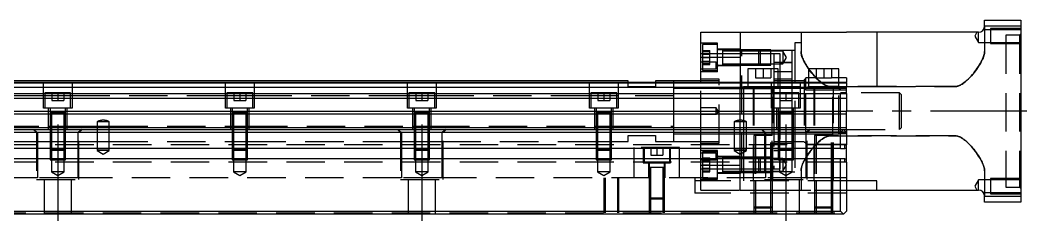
# Model space of a CAD drawing. Extents: x -20 to 1009, y -337 to 120.
# Drawn here: x 487.6 to 819.4, y -313.3 to -246.1 of the extents above; entities that cross this region are included whole.
import ezdxf

# ---------------------------------------------------------------- set-up
doc = ezdxf.new("R2010")
doc.units = 0
doc.linetypes.add('CENTER', pattern=[50.8, 31.75, -6.35, 6.35, -6.35])
doc.linetypes.add('DASHED', pattern=[19.05, 12.7, -6.35])
doc.layers.get('0').update_dxf_attribs({"linetype": 'CONTINUOUS'})
doc.layers.add('CENTER', color=1, linetype='CENTER')

msp = doc.modelspace()

# ---------------------------------------------------------------- linework, layer by layer
at = {"color": 7, "linetype": 'CONTINUOUS'}
for p, q in [((805.5, -248.12), (805.5, -246.12)), ((805.5, -246.12), (817.5, -246.12)), ((817.5, -248.12), (805.5, -248.12)), ((817.5, -246.12), (817.5, -248.12)), ((817.5, -248.12), (817.5, -304.12)), ((712, -258.34), (712, -250.12)), ((712, -250.12), (725, -250.12)), ((725, -250.12), (760, -250.12)), ((725, -250.12), (725, -266.62)), ((770, -250.12), (760, -250.12)), ((803.5, -250.12), (770, -250.12)), ((770, -250.12), (770, -268.12)), ((712, -266.62), (712, -258.34)), ((712, -258.34), (725, -258.34)), ((727.5, -262.12), (727.5, -266.62)), ((737.5, -262.12), (727.5, -262.12)), ((737.5, -266.62), (737.5, -262.12)), ((747.5, -262.12), (747.5, -266.62)), ((757.5, -262.12), (747.5, -262.12)), ((757.5, -266.62), (757.5, -262.12)), ((688, -266.12), (473.5, -266.12)), ((473.5, -266.62), (760, -266.62)), ((473.5, -266.78), (760, -266.78)), ((473.5, -268.18), (760, -268.18)), ((688, -266.62), (688, -266.12)), ((703, -266.12), (697, -266.12)), ((697, -266.12), (697, -266.62)), ((712, -266.12), (703, -266.12)), ((703, -266.12), (703, -266.62)), ((703, -266.12), (703, -266.62)), ((760, -266.78), (760, -266.62)), ((760, -266.78), (760, -268.18)), ((770, -268.12), (760, -268.12)), ((760, -270.26), (760, -268.18)), ((473.5, -270.26), (760, -270.26)), ((473.5, -271.88), (760, -271.88)), ((760, -270.26), (760, -271.88)), ((760, -271.88), (760, -276.17)), ((0, -277.02), (760, -277.02)), ((473.5, -276.17), (760, -276.17)), ((760, -277.02), (760, -276.17)), ((760, -281.52), (760, -277.02)), ((0, -281.52), (760, -281.52)), ((760, -282.12), (760, -281.52)), ((1, -282.12), (759, -282.12)), ((758, -283.12), (2, -283.12)), ((755.5, -284.12), (749.5, -284.12)), ((758, -283.12), (759, -282.12)), ((758, -288.42), (758, -283.12)), ((759, -282.12), (760, -283.12)), ((759, -282.12), (760, -282.12)), ((760, -283.12), (760, -287.27)), ((758, -288.42), (2, -288.42)), ((758, -288.42), (759.5, -288.42)), ((759.5, -288.42), (759.5, -287.27)), ((759.5, -287.27), (760, -287.27)), ((760, -288.42), (759.5, -288.42)), ((760, -288.42), (760, -287.27)), ((760, -291.82), (760, -288.42)), ((758, -291.82), (2, -291.82)), ((759.5, -291.82), (758, -291.82)), ((758, -309.12), (758, -291.82)), ((759.5, -291.82), (760, -291.82)), ((759.5, -292.97), (759.5, -291.82)), ((760, -292.97), (760, -291.82)), ((760, -292.97), (759.5, -292.97)), ((760, -292.97), (760, -309.12)), ((770, -299.12), (760, -299.12)), ((770, -302.12), (770, -299.12)), ((760, -302.12), (770, -302.12)), ((770, -302.12), (803.5, -302.12)), ((805.5, -306.12), (805.5, -304.12)), ((805.5, -304.12), (817.5, -304.12)), ((817.5, -304.12), (817.5, -306.12)), ((817.5, -306.12), (805.5, -306.12)), ((759, -310.12), (1, -310.12)), ((2, -309.12), (758, -309.12)), ((759, -310.12), (758, -309.12)), ((760, -309.12), (759, -310.12))]:
    msp.add_line(p, q, dxfattribs=at)
at = {"color": 3, "linetype": 'DASHED'}
for p, q in [((805.5, -248.12), (805.5, -256.49)), ((817.5, -248.87), (807.5, -248.87)), ((807.5, -248.87), (807.5, -253.87)), ((745, -250.12), (745, -256.49)), ((803.01, -250.12), (802.29, -251.37)), ((802.29, -251.37), (803.5, -253.47)), ((803.5, -253.47), (803.5, -250.12)), ((805.12, -249.3), (805.14, -249.27)), ((807.5, -249.27), (805.14, -249.27)), ((817.5, -249.27), (807.5, -249.27)), ((817, -251.12), (812.5, -251.12)), ((812.5, -251.12), (812.5, -301.12)), ((817.5, -250.62), (817, -251.12)), ((817, -251.12), (817, -301.12)), ((717.5, -253.69), (712, -253.69)), ((717.5, -254.19), (712.5, -254.19)), ((712.5, -254.19), (712.5, -258.44)), ((717.5, -263.19), (717.5, -253.69)), ((745, -253.62), (743, -253.62)), ((743, -253.62), (743, -275.12)), ((803.5, -253.47), (807.5, -253.47)), ((812.5, -253.62), (805.5, -253.62)), ((807.5, -253.47), (817.5, -253.47)), ((807.5, -253.87), (817.5, -253.87)), ((712, -257.12), (712.5, -257.12)), ((712, -257.12), (712.5, -257.12)), ((712.5, -256.13), (715, -256.13)), ((712.5, -256.44), (715, -256.44)), ((712.5, -257.12), (717.5, -257.12)), ((712.5, -257.12), (717.5, -257.12)), ((712.5, -257.29), (715, -257.29)), ((712.5, -258.44), (712.5, -262.69)), ((712.5, -258.44), (715, -258.44)), ((715, -257.29), (715, -256.13)), ((715, -259.6), (715, -257.29)), ((725, -255.69), (717.5, -255.69)), ((719.1, -255.94), (717.5, -255.94)), ((717.5, -257.12), (719.1, -257.12)), ((717.5, -257.12), (719.1, -257.12)), ((719.1, -255.94), (719.09, -255.94)), ((719.1, -255.94), (719.1, -260.94)), ((719.1, -255.94), (719.1, -255.94)), ((725, -255.94), (719.1, -255.94)), ((719.1, -255.94), (719.1, -258.29)), ((719.1, -255.94), (719.1, -255.94)), ((725, -256.34), (719.1, -256.34)), ((719.1, -257.12), (725, -257.12)), ((719.1, -257.12), (725, -257.12)), ((719.1, -258.29), (719.1, -258.57)), ((719.1, -258.44), (719.1, -260.94)), ((719.1, -258.57), (719.1, -260.21)), ((725.5, -256.12), (725, -255.62)), ((731.1, -255.94), (725, -255.94)), ((731.1, -255.94), (725, -255.94)), ((725.5, -256.12), (725, -256.12)), ((731.5, -256.34), (725, -256.34)), ((725, -257.12), (736, -257.12)), ((725, -257.12), (736, -257.12)), ((742, -256.12), (725.5, -256.12)), ((725.5, -296.12), (725.5, -256.12)), ((731.5, -256.34), (731.1, -255.94)), ((735, -255.94), (731.1, -255.94)), ((731.1, -258.44), (731.1, -255.94)), ((731.1, -260.94), (731.1, -258.44)), ((735, -256.34), (731.5, -256.34)), ((731.5, -256.34), (731.5, -258.44)), ((731.5, -258.44), (731.5, -260.54)), ((735, -260.94), (735, -255.94)), ((739, -256.34), (735, -256.34)), ((736, -257.12), (738, -257.12)), ((736, -257.12), (736, -266.62)), ((738, -257.12), (738, -270.12)), ((740.21, -258.44), (739, -256.34)), ((739, -256.34), (739, -258.44)), ((739, -260.54), (740.21, -258.44)), ((739, -258.44), (739, -260.54)), ((743, -256.12), (742, -256.12)), ((742, -256.12), (742, -266.62)), ((745, -256.49), (745.01, -256.81)), ((745.01, -256.8), (745, -256.49)), ((745.05, -257.11), (745.01, -256.8)), ((745.01, -256.81), (745.06, -257.14)), ((745.12, -257.43), (745.05, -257.11)), ((745.06, -257.14), (745.13, -257.48)), ((745.2, -257.75), (745.12, -257.43)), ((745.13, -257.48), (745.23, -257.84)), ((745.3, -258.08), (745.2, -257.75)), ((745.23, -257.84), (745.35, -258.22)), ((745.43, -258.42), (745.3, -258.08)), ((745.35, -258.22), (745.5, -258.61)), ((745.62, -258.88), (745.43, -258.42)), ((745.5, -258.61), (745.68, -259.02)), ((805, -258.61), (804.82, -259.02)), ((804.88, -258.88), (805.07, -258.42)), ((805.15, -258.22), (805, -258.61)), ((805.07, -258.42), (805.2, -258.08)), ((805.27, -257.84), (805.15, -258.22)), ((805.2, -258.08), (805.3, -257.75)), ((805.37, -257.48), (805.27, -257.84)), ((805.3, -257.75), (805.38, -257.43)), ((805.44, -257.14), (805.37, -257.48)), ((805.38, -257.43), (805.45, -257.11)), ((805.49, -256.81), (805.44, -257.14)), ((805.45, -257.11), (805.49, -256.8)), ((805.49, -256.8), (805.5, -256.49)), ((805.5, -256.49), (805.49, -256.81)), ((717, -260.02), (712, -260.02)), ((712.5, -259.6), (715, -259.6)), ((712.5, -260.44), (715, -260.44)), ((712.5, -260.75), (715, -260.75)), ((715, -260.75), (715, -259.6)), ((717.66, -261.12), (717, -260.02)), ((717, -261.12), (717, -260.02)), ((717.5, -261.12), (717, -261.12)), ((717, -262.22), (717.66, -261.12)), ((717.66, -261.12), (717, -261.12)), ((717, -262.22), (717, -261.12)), ((717.5, -260.94), (719.1, -260.94)), ((717.66, -261.12), (717.5, -261.12)), ((725, -261.19), (717.5, -261.19)), ((719.09, -260.94), (719.1, -260.94)), ((719.1, -260.21), (719.1, -260.94)), ((719.1, -260.54), (725, -260.54)), ((719.1, -260.94), (719.1, -260.94)), ((719.1, -260.94), (725, -260.94)), ((725, -260.54), (731.5, -260.54)), ((725, -260.94), (731.1, -260.94)), ((725, -260.94), (731.1, -260.94)), ((730, -262.12), (730, -265.12)), ((731.1, -260.94), (731.5, -260.54)), ((731.1, -260.94), (735, -260.94)), ((731.5, -260.54), (735, -260.54)), ((732.5, -262.12), (732.5, -265.12)), ((735, -260.54), (739, -260.54)), ((735, -262.12), (735, -265.12)), ((738, -260.12), (736, -260.12)), ((738, -260.12), (742, -260.12)), ((742, -260.12), (738, -260.12)), ((745.83, -259.34), (745.62, -258.88)), ((745.68, -259.02), (745.87, -259.43)), ((746.08, -259.82), (745.83, -259.34)), ((745.87, -259.43), (746.11, -259.89)), ((746.36, -260.34), (746.08, -259.82)), ((746.11, -259.89), (746.37, -260.36)), ((746.68, -260.87), (746.36, -260.34)), ((746.37, -260.36), (746.66, -260.84)), ((746.66, -260.84), (746.96, -261.32)), ((747.02, -261.41), (746.68, -260.87)), ((746.96, -261.32), (747.3, -261.83)), ((747.38, -261.95), (747.02, -261.41)), ((747.3, -261.83), (747.51, -262.14)), ((747.76, -262.48), (747.38, -261.95)), ((747.51, -262.14), (749.94, -265.12)), ((750, -262.12), (750, -265.12)), ((752.5, -262.12), (752.5, -265.12)), ((755, -262.12), (755, -265.12)), ((802.74, -262.48), (803.12, -261.95)), ((803.2, -261.83), (802.85, -262.34)), ((803.12, -261.95), (803.48, -261.41)), ((803.54, -261.32), (803.2, -261.83)), ((803.48, -261.41), (803.82, -260.87)), ((803.84, -260.84), (803.54, -261.32)), ((803.82, -260.87), (804.14, -260.34)), ((804.13, -260.36), (803.84, -260.84)), ((804.39, -259.89), (804.13, -260.36)), ((804.14, -260.34), (804.42, -259.82)), ((804.63, -259.43), (804.39, -259.89)), ((804.42, -259.82), (804.67, -259.34)), ((804.82, -259.02), (804.63, -259.43)), ((804.67, -259.34), (804.88, -258.88)), ((712, -262.22), (717, -262.22)), ((717.5, -263.19), (712, -263.19)), ((712.5, -262.69), (717.5, -262.69)), ((730, -265.12), (732.5, -265.12)), ((732.5, -265.12), (735, -265.12)), ((742, -263.12), (736, -263.12)), ((742, -263.12), (736, -263.12)), ((746.63, -266.62), (746.63, -265.12)), ((747.5, -265.12), (746.63, -265.12)), ((750, -265.12), (747.5, -265.12)), ((748.16, -263.02), (747.76, -262.48)), ((748.57, -263.55), (748.16, -263.02)), ((749.01, -264.08), (748.57, -263.55)), ((749.43, -264.56), (749.01, -264.08)), ((749.86, -265.04), (749.43, -264.56)), ((750.32, -265.51), (749.86, -265.04)), ((749.94, -265.12), (751.58, -266.62)), ((750, -265.12), (752.5, -265.12)), ((752.5, -265.12), (755, -265.12)), ((757.5, -265.12), (755, -265.12)), ((760, -265.12), (757.5, -265.12)), ((760, -265.12), (760, -266.62)), ((800.69, -264.98), (800.18, -265.51)), ((800.18, -265.51), (800.64, -265.04)), ((800.64, -265.04), (801.07, -264.56)), ((801.18, -264.44), (800.69, -264.98)), ((801.07, -264.56), (801.49, -264.08)), ((801.64, -263.9), (801.18, -264.44)), ((801.49, -264.08), (801.93, -263.55)), ((802.08, -263.36), (801.64, -263.9)), ((801.93, -263.55), (802.34, -263.02)), ((802.47, -262.85), (802.08, -263.36)), ((802.34, -263.02), (802.74, -262.48)), ((802.85, -262.34), (802.47, -262.85)), ((495.25, -275.12), (495.25, -266.62)), ((504.75, -266.62), (504.75, -275.12)), ((555.25, -275.12), (555.25, -266.62)), ((564.75, -266.62), (564.75, -275.12)), ((615.25, -275.12), (615.25, -266.62)), ((624.75, -266.62), (624.75, -275.12)), ((675.25, -275.12), (675.25, -266.62)), ((684.75, -266.62), (684.75, -275.12)), ((688, -268.12), (688, -266.62)), ((697, -268.12), (688, -268.12)), ((697, -266.62), (697, -268.12)), ((703, -266.62), (703, -276.12)), ((703, -266.62), (703, -276.12)), ((712, -268.62), (703, -268.62)), ((718, -265.62), (712, -265.62)), ((718, -266.12), (712, -266.12)), ((712, -282.12), (712, -266.62)), ((718, -268.62), (712, -268.62)), ((718, -286.62), (718, -265.62)), ((725, -268.62), (718, -268.62)), ((718, -268.62), (725, -268.62)), ((725, -266.62), (725, -268.12)), ((725, -268.12), (726, -268.12)), ((725, -279.12), (725, -268.12)), ((729.5, -268.62), (725, -268.62)), ((725, -268.62), (729.5, -268.62)), ((735.25, -268.12), (726, -268.12)), ((726, -268.12), (726, -279.23)), ((727.5, -266.62), (727.5, -268.12)), ((729.25, -268.12), (729.25, -299.12)), ((729.5, -268.12), (729.5, -284.12)), ((735.25, -268.62), (729.5, -268.62)), ((729.5, -268.62), (735.25, -268.62)), ((735.25, -275.12), (735.25, -266.62)), ((744.75, -268.12), (735.25, -268.12)), ((735.5, -268.62), (735.25, -268.62)), ((735.25, -268.62), (735.5, -268.62)), ((735.5, -284.12), (735.5, -268.12)), ((736, -268.62), (735.5, -268.62)), ((735.5, -268.62), (736, -268.62)), ((735.75, -270.12), (735.75, -268.12)), ((742, -265.62), (736, -265.62)), ((737.5, -266.12), (736, -266.12)), ((736, -266.62), (736, -268.12)), ((736, -268.12), (736, -270.12)), ((742, -268.62), (736, -268.62)), ((742, -266.12), (737.5, -266.12)), ((737.5, -268.12), (737.5, -266.62)), ((746, -266.12), (742, -266.12)), ((742, -266.62), (742, -268.12)), ((742, -268.12), (742, -270.12)), ((744.75, -268.62), (742, -268.62)), ((744.75, -266.62), (744.75, -275.12)), ((760, -268.12), (744.75, -268.12)), ((746, -268.62), (744.75, -268.62)), ((746, -265.74), (746, -266.62)), ((746.31, -265.74), (746, -265.74)), ((746, -266.62), (746, -268.12)), ((746, -268.12), (746, -286.49)), ((746.63, -268.62), (746, -268.62)), ((746.63, -268.62), (746, -268.62)), ((746.63, -268.12), (746.63, -266.62)), ((746.63, -269.19), (746.63, -268.12)), ((749.5, -268.62), (746.63, -268.62)), ((749.5, -268.62), (746.63, -268.62)), ((747.5, -266.62), (747.5, -268.12)), ((749.25, -268.12), (749.25, -299.12)), ((749.5, -268.12), (749.5, -284.12)), ((755.5, -268.62), (749.5, -268.62)), ((755.5, -268.62), (749.5, -268.62)), ((750.8, -265.96), (750.32, -265.51)), ((751.3, -266.4), (750.8, -265.96)), ((751.83, -266.81), (751.3, -266.4)), ((751.58, -266.62), (751.72, -266.73)), ((751.72, -266.73), (752.01, -266.94)), ((752.1, -267), (751.83, -266.81)), ((752.01, -266.94), (752.31, -267.15)), ((752.38, -267.18), (752.1, -267)), ((752.31, -267.15), (752.63, -267.34)), ((752.66, -267.36), (752.38, -267.18)), ((752.63, -267.34), (752.96, -267.51)), ((752.95, -267.51), (752.66, -267.36)), ((753.25, -267.65), (752.95, -267.51)), ((752.96, -267.51), (753.17, -267.62)), ((753.17, -267.62), (753.39, -267.71)), ((753.57, -267.78), (753.25, -267.65)), ((753.39, -267.71), (753.61, -267.79)), ((753.74, -267.84), (753.57, -267.78)), ((753.61, -267.79), (753.84, -267.87)), ((753.92, -267.89), (753.74, -267.84)), ((753.84, -267.87), (754.07, -267.93)), ((754.1, -267.94), (753.92, -267.89)), ((754.07, -267.93), (754.31, -267.98)), ((754.28, -267.98), (754.1, -267.94)), ((754.46, -268), (754.28, -267.98)), ((754.31, -267.98), (754.48, -268.01)), ((754.64, -268.03), (754.46, -268)), ((754.48, -268.01), (754.65, -268.03)), ((754.82, -268.04), (754.64, -268.03)), ((754.65, -268.03), (754.83, -268.04)), ((755, -268.04), (754.82, -268.04)), ((754.83, -268.04), (755, -268.04)), ((795.5, -268.04), (755, -268.04)), ((755, -268.04), (757.5, -268.04)), ((755.5, -284.12), (755.5, -268.12)), ((757.5, -268.62), (755.5, -268.62)), ((757.5, -268.62), (755.5, -268.62)), ((755.75, -299.12), (755.75, -268.12)), ((757.5, -268.12), (757.5, -266.62)), ((757.5, -268.04), (760, -268.04)), ((758, -269.12), (757.5, -268.62)), ((757.5, -283.62), (757.5, -268.62)), ((760, -268.62), (757.5, -268.62)), ((760, -268.04), (770, -268.04)), ((770, -268.04), (795.5, -268.04)), ((795.5, -268.04), (795.68, -268.04)), ((795.67, -268.04), (795.5, -268.04)), ((795.85, -268.03), (795.67, -268.04)), ((795.68, -268.04), (795.86, -268.03)), ((796.02, -268.01), (795.85, -268.03)), ((795.86, -268.03), (796.04, -268)), ((796.19, -267.98), (796.02, -268.01)), ((796.04, -268), (796.22, -267.98)), ((796.43, -267.93), (796.19, -267.98)), ((796.22, -267.98), (796.4, -267.94)), ((796.4, -267.94), (796.58, -267.89)), ((796.66, -267.87), (796.43, -267.93)), ((796.58, -267.89), (796.76, -267.84)), ((796.89, -267.79), (796.66, -267.87)), ((796.76, -267.84), (796.93, -267.78)), ((797.11, -267.71), (796.89, -267.79)), ((796.93, -267.78), (797.25, -267.65)), ((797.33, -267.62), (797.11, -267.71)), ((797.25, -267.65), (797.55, -267.51)), ((797.54, -267.51), (797.33, -267.62)), ((797.87, -267.34), (797.54, -267.51)), ((797.55, -267.51), (797.84, -267.36)), ((797.84, -267.36), (798.12, -267.18)), ((798.19, -267.15), (797.87, -267.34)), ((798.12, -267.18), (798.4, -267)), ((798.49, -266.94), (798.19, -267.15)), ((798.4, -267), (798.67, -266.81)), ((798.78, -266.73), (798.49, -266.94)), ((798.67, -266.81), (799.2, -266.4)), ((799.07, -266.5), (798.78, -266.73)), ((799.64, -266.02), (799.07, -266.5)), ((799.2, -266.4), (799.7, -265.96)), ((800.18, -265.51), (799.64, -266.02)), ((799.7, -265.96), (800.18, -265.51)), ((495.25, -271.12), (473.5, -271.12)), ((495.75, -271.12), (495.25, -271.12)), ((495.75, -270.12), (495.75, -275.12)), ((504.25, -270.12), (495.75, -270.12)), ((504.25, -271.12), (495.75, -271.12)), ((498, -270.12), (498, -272.62)), ((500, -270.12), (500, -272.62)), ((502, -270.12), (502, -272.62)), ((504.25, -275.12), (504.25, -270.12)), ((504.75, -271.12), (504.25, -271.12)), ((555.25, -271.12), (504.75, -271.12)), ((555.75, -271.12), (555.25, -271.12)), ((555.75, -270.12), (555.75, -275.12)), ((564.25, -270.12), (555.75, -270.12)), ((564.25, -271.12), (555.75, -271.12)), ((558, -270.12), (558, -272.62)), ((560, -270.12), (560, -272.62)), ((562, -270.12), (562, -272.62)), ((564.25, -275.12), (564.25, -270.12)), ((564.75, -271.12), (564.25, -271.12)), ((615.25, -271.12), (564.75, -271.12)), ((615.75, -271.12), (615.25, -271.12)), ((615.75, -270.12), (615.75, -275.12)), ((624.25, -270.12), (615.75, -270.12)), ((624.25, -271.12), (615.75, -271.12)), ((618, -270.12), (618, -272.62)), ((620, -270.12), (620, -272.62)), ((622, -270.12), (622, -272.62)), ((624.25, -275.12), (624.25, -270.12)), ((624.75, -271.12), (624.25, -271.12)), ((675.25, -271.12), (624.75, -271.12)), ((675.75, -271.12), (675.25, -271.12)), ((675.75, -270.12), (675.75, -275.12)), ((684.25, -270.12), (675.75, -270.12)), ((684.25, -271.12), (675.75, -271.12)), ((678, -270.12), (678, -272.62)), ((680, -270.12), (680, -272.62)), ((682, -270.12), (682, -272.62)), ((684.25, -275.12), (684.25, -270.12)), ((684.75, -271.12), (684.25, -271.12)), ((703, -271.12), (684.75, -271.12)), ((735.75, -270.12), (735.75, -275.12)), ((744.25, -270.12), (735.75, -270.12)), ((736, -270.12), (736, -275.12)), ((738, -270.12), (738, -272.62)), ((740, -270.12), (740, -272.62)), ((742, -270.12), (742, -272.62)), ((744.25, -275.12), (744.25, -270.12)), ((746.63, -283.05), (746.63, -269.19)), ((749.5, -269.19), (746.63, -269.19)), ((755.5, -269.19), (749.5, -269.19)), ((760, -269.19), (755.5, -269.19)), ((758, -283.12), (758, -269.12)), ((760, -270.12), (758, -270.12)), ((777.5, -270.12), (760, -270.12)), ((778, -270.62), (777.5, -270.12)), ((777.5, -282.12), (777.5, -270.12)), ((778, -270.62), (778, -281.62)), ((504.75, -275.12), (495.25, -275.12)), ((497, -282.12), (497, -275.12)), ((497.5, -275.12), (497.5, -276.72)), ((498, -272.62), (500, -272.62)), ((500, -272.62), (502, -272.62)), ((502.5, -276.72), (502.5, -275.12)), ((503, -275.12), (503, -282.12)), ((564.75, -275.12), (555.25, -275.12)), ((557, -282.12), (557, -275.12)), ((557.5, -275.12), (557.5, -276.72)), ((558, -272.62), (560, -272.62)), ((560, -272.62), (562, -272.62)), ((562.5, -276.72), (562.5, -275.12)), ((563, -275.12), (563, -282.12)), ((624.75, -275.12), (615.25, -275.12)), ((617, -282.12), (617, -275.12)), ((617.5, -275.12), (617.5, -276.72)), ((618, -272.62), (620, -272.62)), ((620, -272.62), (622, -272.62)), ((622.5, -276.72), (622.5, -275.12)), ((623, -275.12), (623, -282.12)), ((684.75, -275.12), (675.25, -275.12)), ((677, -282.12), (677, -275.12)), ((677.5, -275.12), (677.5, -276.72)), ((678, -272.62), (680, -272.62)), ((680, -272.62), (682, -272.62)), ((682.5, -276.72), (682.5, -275.12)), ((683, -275.12), (683, -282.12)), ((717, -275.02), (712, -275.02)), ((717.66, -276.12), (717, -275.02)), ((717, -277.22), (717, -275.02)), ((744.75, -275.12), (735.25, -275.12)), ((735.75, -299.12), (735.75, -275.12)), ((736, -275.12), (736, -295.12)), ((737, -282.12), (737, -275.12)), ((737.5, -275.12), (737.5, -276.72)), ((738, -272.62), (738, -295.12)), ((738, -272.62), (740, -272.62)), ((740, -272.62), (742, -272.62)), ((742, -272.62), (742, -275.12)), ((742, -275.12), (742, -296.12)), ((742.5, -276.72), (742.5, -275.12)), ((743, -275.12), (743, -282.12)), ((497.5, -276.71), (497.5, -276.72)), ((502.5, -276.72), (497.5, -276.72)), ((502.5, -276.72), (497.5, -276.72)), ((497.5, -276.72), (497.5, -282.12)), ((497.5, -276.72), (497.5, -276.72)), ((497.9, -276.72), (497.9, -282.12)), ((502.1, -282.12), (502.1, -276.72)), ((502.5, -276.72), (502.5, -276.71)), ((502.5, -282.12), (502.5, -276.72)), ((502.5, -276.72), (502.5, -276.72)), ((557.5, -276.71), (557.5, -276.72)), ((562.5, -276.72), (557.5, -276.72)), ((562.5, -276.72), (557.5, -276.72)), ((562.5, -276.72), (557.5, -276.72)), ((557.5, -276.72), (557.5, -282.12)), ((557.5, -276.72), (557.5, -276.72)), ((557.9, -276.72), (557.9, -282.12)), ((562.1, -282.12), (562.1, -276.72)), ((562.5, -276.72), (562.5, -276.71)), ((562.5, -282.12), (562.5, -276.72)), ((562.5, -276.72), (562.5, -276.72)), ((617.5, -276.71), (617.5, -276.72)), ((622.5, -276.72), (617.5, -276.72)), ((622.5, -276.72), (617.5, -276.72)), ((622.5, -276.72), (617.5, -276.72)), ((617.5, -276.72), (617.5, -276.72)), ((617.5, -276.72), (617.5, -282.12)), ((617.9, -276.72), (617.9, -282.12)), ((622.1, -282.12), (622.1, -276.72)), ((622.5, -276.72), (622.5, -276.71)), ((622.5, -276.72), (622.5, -276.72)), ((622.5, -282.12), (622.5, -276.72)), ((677.5, -276.71), (677.5, -276.72)), ((682.5, -276.72), (677.5, -276.72)), ((677.5, -276.72), (677.5, -276.72)), ((677.5, -276.72), (677.5, -282.12)), ((677.9, -276.72), (677.9, -282.12)), ((682.1, -282.12), (682.1, -276.72)), ((682.5, -276.72), (682.5, -276.71)), ((682.5, -276.72), (682.5, -276.72)), ((682.5, -282.12), (682.5, -276.72)), ((703, -276.12), (703, -282.12)), ((703, -276.12), (703, -282.12)), ((717, -277.22), (712, -277.22)), ((717.66, -276.12), (717, -277.22)), ((737.5, -276.71), (737.5, -276.72)), ((742.5, -276.72), (737.5, -276.72)), ((737.5, -276.72), (737.5, -276.72)), ((737.5, -276.72), (737.5, -282.12)), ((737.9, -276.72), (737.9, -282.12)), ((742.1, -282.12), (742.1, -276.72)), ((742.5, -276.72), (742.5, -276.71)), ((742.5, -276.72), (742.5, -276.72)), ((742.5, -282.12), (742.5, -276.72)), ((443, -281.12), (497, -281.12)), ((497, -281.12), (497.5, -281.12)), ((497.5, -281.12), (497.9, -281.12)), ((497.9, -281.12), (502.1, -281.12)), ((502.1, -281.12), (502.5, -281.12)), ((502.5, -281.12), (503, -281.12)), ((503, -281.12), (513, -281.12)), ((513, -279.62), (513, -282.12)), ((517, -279.62), (513, -279.62)), ((513, -281.12), (517, -281.12)), ((515.06, -279.12), (514.94, -279.12)), ((517, -282.12), (517, -279.62)), ((517, -281.12), (557, -281.12)), ((557, -281.12), (557.5, -281.12)), ((557.5, -281.12), (557.9, -281.12)), ((557.9, -281.12), (562.1, -281.12)), ((562.1, -281.12), (562.5, -281.12)), ((562.5, -281.12), (563, -281.12)), ((563, -281.12), (617, -281.12)), ((617, -281.12), (617.5, -281.12)), ((617.5, -281.12), (617.9, -281.12)), ((617.9, -281.12), (622.1, -281.12)), ((622.1, -281.12), (622.5, -281.12)), ((622.5, -281.12), (623, -281.12)), ((623, -281.12), (677, -281.12)), ((677, -281.12), (677.5, -281.12)), ((677.5, -281.12), (677.9, -281.12)), ((677.9, -281.12), (682.1, -281.12)), ((682.1, -281.12), (682.5, -281.12)), ((682.5, -281.12), (683, -281.12)), ((683, -281.12), (703, -281.12)), ((723, -279.62), (723, -282.12)), ((727, -279.62), (723, -279.62)), ((725.06, -279.12), (724.94, -279.12)), ((725, -282.12), (725, -279.12)), ((726, -279.23), (726, -282.12)), ((727, -282.12), (727, -279.62)), ((777.5, -282.12), (778, -281.62)), ((492, -282.12), (493, -283.12)), ((492.06, -282.12), (493.29, -283.12)), ((493, -283.12), (493, -298.62)), ((493.29, -283.12), (493.29, -288.42)), ((497.5, -282.12), (497.5, -288.42)), ((497.5, -282.12), (497.5, -288.42)), ((497.9, -282.12), (497.9, -288.42)), ((502.1, -288.42), (502.1, -282.12)), ((502.5, -288.42), (502.5, -282.12)), ((502.5, -288.42), (502.5, -282.12)), ((507.94, -282.12), (506.71, -283.12)), ((506.71, -288.42), (506.71, -283.12)), ((507, -283.12), (508, -282.12)), ((507, -298.62), (507, -283.12)), ((513, -282.12), (513, -288.42)), ((517, -288.42), (517, -282.12)), ((557.5, -282.12), (557.5, -288.42)), ((557.5, -282.12), (557.5, -288.42)), ((557.9, -282.12), (557.9, -288.42)), ((562.1, -288.42), (562.1, -282.12)), ((562.5, -288.42), (562.5, -282.12)), ((562.5, -288.42), (562.5, -282.12)), ((612, -282.12), (613, -283.12)), ((612.06, -282.12), (613.29, -283.12)), ((613, -283.12), (613, -298.62)), ((613.29, -283.12), (613.29, -288.42)), ((617.5, -282.12), (617.5, -288.42)), ((617.5, -282.12), (617.5, -288.42)), ((617.9, -282.12), (617.9, -288.42)), ((622.1, -288.42), (622.1, -282.12)), ((622.5, -288.42), (622.5, -282.12)), ((622.5, -288.42), (622.5, -282.12)), ((627.94, -282.12), (626.71, -283.12)), ((626.71, -288.42), (626.71, -283.12)), ((627, -283.12), (628, -282.12)), ((627, -298.62), (627, -283.12)), ((677.5, -282.12), (677.5, -288.42)), ((677.5, -282.12), (677.5, -288.42)), ((677.9, -282.12), (677.9, -288.42)), ((682.1, -288.42), (682.1, -282.12)), ((682.5, -288.42), (682.5, -282.12)), ((682.5, -288.42), (682.5, -282.12)), ((688, -284.12), (697, -284.12)), ((688, -286.12), (688, -284.12)), ((697, -284.12), (697, -286.12)), ((703, -282.12), (703, -286.12)), ((703, -282.12), (703, -286.12)), ((703, -283.62), (712, -283.62)), ((712, -288.42), (712, -282.12)), ((712, -283.62), (718, -283.62)), ((718, -283.62), (723, -283.62)), ((718, -283.62), (723, -283.62)), ((723, -282.12), (723, -288.42)), ((723, -283.62), (725, -283.62)), ((723, -283.62), (725, -283.62)), ((725, -288.42), (725, -282.12)), ((725, -283.62), (727, -283.62)), ((725, -283.62), (727, -283.62)), ((726, -282.12), (726, -288.42)), ((727, -288.42), (727, -282.12)), ((727, -283.62), (736, -283.62)), ((727, -283.62), (736, -283.62)), ((729.5, -284.11), (729.5, -299.12)), ((735.5, -284.12), (729.5, -284.12)), ((735.5, -284.12), (729.5, -284.12)), ((730, -284.12), (730, -299.12)), ((732, -282.12), (733, -283.12)), ((732.06, -282.12), (733.29, -283.12)), ((733, -283.12), (733, -298.62)), ((733.29, -283.12), (733.29, -288.42)), ((735, -299.12), (735, -284.12)), ((735.5, -298.62), (735.5, -284.11)), ((736, -283.62), (746, -283.62)), ((737.5, -282.12), (737.5, -288.42)), ((737.5, -282.12), (737.5, -288.42)), ((737.9, -282.12), (737.9, -288.42)), ((742.1, -288.42), (742.1, -282.12)), ((742.5, -288.42), (742.5, -282.12)), ((742.5, -288.42), (742.5, -282.12)), ((743, -282.12), (743, -298.62)), ((746, -283.62), (757.5, -283.62)), ((746.63, -283.05), (746.63, -287.12)), ((760, -283.05), (746.63, -283.05)), ((747.94, -282.12), (746.71, -283.12)), ((746.71, -288.42), (746.71, -283.12)), ((747, -283.12), (748, -282.12)), ((747, -298.62), (747, -283.12)), ((749.5, -284.11), (749.5, -299.12)), ((755.5, -284.12), (749.5, -284.12)), ((750, -284.12), (750, -299.12)), ((751.72, -285.51), (752.01, -285.3)), ((752.1, -285.24), (751.83, -285.43)), ((752.01, -285.3), (752.31, -285.09)), ((752.38, -285.06), (752.1, -285.24)), ((752.31, -285.09), (752.63, -284.9)), ((752.66, -284.88), (752.38, -285.06)), ((752.63, -284.9), (752.96, -284.73)), ((752.95, -284.73), (752.66, -284.88)), ((753.25, -284.59), (752.95, -284.73)), ((752.96, -284.73), (753.17, -284.62)), ((753.17, -284.62), (753.39, -284.53)), ((753.57, -284.46), (753.25, -284.59)), ((753.39, -284.53), (753.61, -284.45)), ((753.74, -284.4), (753.57, -284.46)), ((753.61, -284.45), (753.84, -284.37)), ((753.92, -284.35), (753.74, -284.4)), ((753.84, -284.37), (754.07, -284.31)), ((754.1, -284.3), (753.92, -284.35)), ((754.07, -284.31), (754.31, -284.26)), ((754.28, -284.26), (754.1, -284.3)), ((754.46, -284.24), (754.28, -284.26)), ((754.31, -284.26), (754.48, -284.23)), ((754.64, -284.21), (754.46, -284.24)), ((754.48, -284.23), (754.65, -284.21)), ((754.82, -284.2), (754.64, -284.21)), ((754.65, -284.21), (754.83, -284.2)), ((755, -284.2), (754.82, -284.2)), ((754.83, -284.2), (755, -284.2)), ((755, -299.12), (755, -284.12)), ((755.56, -284.2), (755, -284.2)), ((755, -284.2), (755.56, -284.2)), ((755.5, -299.12), (755.5, -284.11)), ((795.5, -284.2), (755.56, -284.2)), ((755.56, -284.2), (795.5, -284.2)), ((757.5, -283.62), (758, -283.12)), ((760, -283.62), (757.5, -283.62)), ((758, -283.12), (760, -283.12)), ((760, -282.12), (777.5, -282.12)), ((760, -282.12), (760, -283.05)), ((795.5, -284.2), (795.68, -284.2)), ((795.67, -284.2), (795.5, -284.2)), ((795.85, -284.21), (795.67, -284.2)), ((795.68, -284.2), (795.86, -284.21)), ((796.02, -284.23), (795.85, -284.21)), ((795.86, -284.21), (796.04, -284.24)), ((796.19, -284.26), (796.02, -284.23)), ((796.04, -284.24), (796.22, -284.26)), ((796.43, -284.31), (796.19, -284.26)), ((796.22, -284.26), (796.4, -284.3)), ((796.4, -284.3), (796.58, -284.35)), ((796.66, -284.37), (796.43, -284.31)), ((796.58, -284.35), (796.76, -284.4)), ((796.89, -284.45), (796.66, -284.37)), ((796.76, -284.4), (796.93, -284.46)), ((797.11, -284.53), (796.89, -284.45)), ((796.93, -284.46), (797.25, -284.59)), ((797.33, -284.62), (797.11, -284.53)), ((797.25, -284.59), (797.55, -284.73)), ((797.54, -284.73), (797.33, -284.62)), ((797.87, -284.9), (797.54, -284.73)), ((797.55, -284.73), (797.84, -284.88)), ((797.84, -284.88), (798.12, -285.06)), ((798.19, -285.09), (797.87, -284.9)), ((798.12, -285.06), (798.4, -285.24)), ((798.49, -285.3), (798.19, -285.09)), ((798.4, -285.24), (798.67, -285.43)), ((798.78, -285.51), (798.49, -285.3)), ((759.5, -287.27), (0.5, -287.27)), ((442.5, -286.12), (493.29, -286.12)), ((493.29, -286.12), (497.5, -286.12)), ((493.29, -288.42), (493.29, -291.82)), ((497.5, -286.12), (497.9, -286.12)), ((497.5, -288.42), (497.5, -288.72)), ((497.5, -288.42), (497.5, -288.72)), ((497.9, -286.12), (502.1, -286.12)), ((497.9, -288.42), (497.9, -289.12)), ((502.1, -286.12), (502.5, -286.12)), ((502.1, -289.12), (502.1, -288.42)), ((502.5, -286.12), (506.71, -286.12)), ((502.5, -288.72), (502.5, -288.42)), ((502.5, -288.72), (502.5, -288.42)), ((506.71, -286.12), (513, -286.12)), ((506.71, -291.82), (506.71, -288.42)), ((513, -286.12), (517, -286.12)), ((513, -288.42), (513, -288.49)), ((513, -288.49), (513, -289.12)), ((513, -288.49), (513.17, -289.12)), ((517, -288.49), (513, -288.49)), ((516.83, -289.12), (517, -288.49)), ((517, -286.12), (557.5, -286.12)), ((517, -288.49), (517, -288.42)), ((517, -289.12), (517, -288.49)), ((557.5, -286.12), (557.9, -286.12)), ((557.5, -288.42), (557.5, -288.72)), ((557.5, -288.42), (557.5, -288.72)), ((557.9, -286.12), (562.1, -286.12)), ((557.9, -288.42), (557.9, -289.12)), ((562.1, -286.12), (562.5, -286.12)), ((562.1, -289.12), (562.1, -288.42)), ((562.5, -286.12), (613.29, -286.12)), ((562.5, -288.72), (562.5, -288.42)), ((562.5, -288.72), (562.5, -288.42)), ((613.29, -286.12), (617.5, -286.12)), ((613.29, -288.42), (613.29, -291.82)), ((617.5, -286.12), (617.9, -286.12)), ((617.5, -288.42), (617.5, -288.72)), ((617.5, -288.42), (617.5, -288.72)), ((617.9, -286.12), (622.1, -286.12)), ((617.9, -288.42), (617.9, -289.12)), ((622.1, -286.12), (622.5, -286.12)), ((622.1, -289.12), (622.1, -288.42)), ((622.5, -286.12), (626.71, -286.12)), ((622.5, -288.72), (622.5, -288.42)), ((622.5, -288.72), (622.5, -288.42)), ((626.71, -286.12), (677.5, -286.12)), ((626.71, -291.82), (626.71, -288.42)), ((677.5, -286.12), (677.9, -286.12)), ((677.5, -288.42), (677.5, -288.72)), ((677.5, -288.42), (677.5, -288.72)), ((677.9, -286.12), (682.1, -286.12)), ((677.9, -288.42), (677.9, -289.12)), ((682.1, -286.12), (682.5, -286.12)), ((682.1, -289.12), (682.1, -288.42)), ((682.5, -286.12), (688, -286.12)), ((682.5, -288.72), (682.5, -288.42)), ((682.5, -288.72), (682.5, -288.42)), ((705, -288.12), (690, -288.12)), ((690, -288.42), (690, -288.12)), ((690, -291.82), (690, -288.42)), ((693, -288.12), (693, -293.12)), ((693.25, -288.12), (693.25, -288.42)), ((693.25, -288.42), (693.25, -291.82)), ((695.5, -288.12), (695.5, -290.62)), ((697, -286.12), (703, -286.12)), ((697.5, -288.12), (697.5, -290.62)), ((699.5, -288.12), (699.5, -290.62)), ((701.75, -288.42), (701.75, -288.12)), ((701.75, -291.82), (701.75, -288.42)), ((702, -293.12), (702, -288.12)), ((703, -286.12), (712, -286.12)), ((705, -288.42), (705, -288.12)), ((705, -291.82), (705, -288.42)), ((712, -286.12), (718, -286.12)), ((712, -286.62), (718, -286.62)), ((712, -291.82), (712, -288.42)), ((723, -288.42), (723, -288.49)), ((723, -288.49), (723, -289.12)), ((723, -288.49), (723.17, -289.12)), ((727, -288.49), (723, -288.49)), ((725, -289.12), (725, -288.42)), ((726, -288.42), (726, -289.12)), ((726.83, -289.12), (727, -288.49)), ((727, -288.49), (727, -288.42)), ((727, -289.12), (727, -288.49)), ((733.29, -288.42), (733.29, -291.82)), ((736, -286.12), (746, -286.12)), ((736, -286.62), (742, -286.62)), ((737.5, -288.42), (737.5, -288.72)), ((737.5, -288.42), (737.5, -288.72)), ((737.9, -288.42), (737.9, -289.12)), ((742.1, -289.12), (742.1, -288.42)), ((742.5, -288.72), (742.5, -288.42)), ((742.5, -288.72), (742.5, -288.42)), ((746.31, -286.49), (746, -286.49)), ((760, -287.12), (746.63, -287.12)), ((746.71, -291.82), (746.71, -288.42)), ((748.57, -288.69), (748.16, -289.22)), ((748.42, -288.88), (748.86, -288.34)), ((749.01, -288.16), (748.57, -288.69)), ((748.86, -288.34), (749.32, -287.8)), ((749.43, -287.68), (749.01, -288.16)), ((749.32, -287.8), (749.81, -287.26)), ((749.86, -287.2), (749.43, -287.68)), ((749.81, -287.26), (750.32, -286.73)), ((750.32, -286.73), (749.86, -287.2)), ((750.32, -286.73), (750.86, -286.22)), ((750.8, -286.28), (750.32, -286.73)), ((751.3, -285.84), (750.8, -286.28)), ((750.86, -286.22), (751.43, -285.74)), ((751.83, -285.43), (751.3, -285.84)), ((751.43, -285.74), (751.72, -285.51)), ((798.67, -285.43), (799.2, -285.84)), ((799.07, -285.74), (798.78, -285.51)), ((799.64, -286.22), (799.07, -285.74)), ((799.2, -285.84), (799.7, -286.28)), ((800.18, -286.73), (799.64, -286.22)), ((799.7, -286.28), (800.18, -286.73)), ((800.18, -286.73), (800.64, -287.2)), ((800.69, -287.26), (800.18, -286.73)), ((800.64, -287.2), (801.07, -287.68)), ((801.18, -287.8), (800.69, -287.26)), ((801.07, -287.68), (801.49, -288.16)), ((801.64, -288.34), (801.18, -287.8)), ((801.49, -288.16), (801.93, -288.69)), ((802.08, -288.88), (801.64, -288.34)), ((801.93, -288.69), (802.34, -289.22)), ((493.29, -291.82), (493.29, -298.12)), ((497.5, -288.72), (497.9, -289.12)), ((497.5, -288.72), (497.5, -291.82)), ((497.5, -288.72), (502.5, -288.72)), ((497.5, -291.82), (497.5, -292.12)), ((497.9, -289.12), (497.9, -292.12)), ((502.1, -289.12), (497.9, -289.12)), ((502.1, -289.12), (502.5, -288.72)), ((502.1, -292.12), (502.1, -289.12)), ((502.5, -291.82), (502.5, -288.72)), ((502.5, -292.12), (502.5, -291.82)), ((506.71, -298.12), (506.71, -291.82)), ((513, -289.12), (515, -290.27)), ((517, -289.12), (513, -289.12)), ((515, -290.27), (517, -289.12)), ((557.5, -288.72), (557.9, -289.12)), ((557.5, -288.72), (557.5, -291.82)), ((557.5, -288.72), (562.5, -288.72)), ((557.5, -291.82), (557.5, -292.12)), ((557.9, -289.12), (557.9, -292.12)), ((562.1, -289.12), (557.9, -289.12)), ((562.1, -289.12), (562.5, -288.72)), ((562.1, -292.12), (562.1, -289.12)), ((562.5, -291.82), (562.5, -288.72)), ((562.5, -292.12), (562.5, -291.82)), ((613.29, -291.82), (613.29, -298.12)), ((617.5, -288.72), (617.9, -289.12)), ((617.5, -288.72), (617.5, -291.82)), ((617.5, -288.72), (622.5, -288.72)), ((617.5, -291.82), (617.5, -292.12)), ((617.9, -289.12), (617.9, -292.12)), ((622.1, -289.12), (617.9, -289.12)), ((622.1, -289.12), (622.5, -288.72)), ((622.1, -292.12), (622.1, -289.12)), ((622.5, -291.82), (622.5, -288.72)), ((622.5, -292.12), (622.5, -291.82)), ((626.71, -298.12), (626.71, -291.82)), ((677.5, -288.72), (677.9, -289.12)), ((677.5, -288.72), (677.5, -291.82)), ((677.5, -288.72), (682.5, -288.72)), ((677.5, -291.82), (677.5, -292.12)), ((677.9, -289.12), (677.9, -292.12)), ((682.1, -289.12), (677.9, -289.12)), ((682.1, -289.12), (682.5, -288.72)), ((682.1, -292.12), (682.1, -289.12)), ((682.5, -291.82), (682.5, -288.72)), ((682.5, -292.12), (682.5, -291.82)), ((690, -298.12), (690, -291.82)), ((693.25, -291.82), (693.25, -293.12)), ((695.5, -290.62), (697.5, -290.62)), ((697.5, -290.62), (699.5, -290.62)), ((701.75, -293.12), (701.75, -291.82)), ((705, -298.12), (705, -291.82)), ((717.5, -289.05), (712, -289.05)), ((717, -290.02), (712, -290.02)), ((712, -293.9), (712, -291.82)), ((717.5, -289.55), (712.5, -289.55)), ((712.5, -289.55), (712.5, -291.82)), ((712.5, -291.49), (715, -291.49)), ((712.5, -291.8), (715, -291.8)), ((712.5, -291.82), (712.5, -298.05)), ((715, -291.8), (715, -291.49)), ((715, -293.8), (715, -291.8)), ((717.66, -291.12), (717, -290.02)), ((717, -291.12), (717, -290.02)), ((717.5, -291.12), (717, -291.12)), ((717, -292.22), (717.66, -291.12)), ((717, -292.22), (717, -291.12)), ((717.66, -291.12), (717, -291.12)), ((717.5, -293.8), (717.5, -289.05)), ((725, -291.05), (717.5, -291.05)), ((717.66, -291.12), (717.5, -291.12)), ((719.1, -291.3), (717.5, -291.3)), ((719.1, -291.3), (719.09, -291.3)), ((725, -291.3), (719.1, -291.3)), ((719.1, -291.3), (719.1, -291.3)), ((719.1, -291.3), (719.1, -291.82)), ((725, -291.7), (719.1, -291.7)), ((719.1, -291.82), (719.1, -296.3)), ((723, -289.12), (725, -290.27)), ((727, -289.12), (723, -289.12)), ((725, -290.27), (727, -289.12)), ((725, -291.82), (725, -289.12)), ((731.1, -291.3), (725, -291.3)), ((731.1, -291.3), (725, -291.3)), ((731.5, -291.7), (725, -291.7)), ((725, -299.12), (725, -291.82)), ((726, -289.12), (726, -291.82)), ((726, -291.82), (726, -299.12)), ((731.5, -291.7), (731.1, -291.3)), ((735, -291.3), (731.1, -291.3)), ((731.1, -296.3), (731.1, -291.3)), ((735, -291.7), (731.5, -291.7)), ((731.5, -291.7), (731.5, -295.9)), ((733.29, -291.82), (733.29, -298.12)), ((739, -291.7), (735, -291.7)), ((736, -289.12), (737.9, -289.12)), ((737.9, -289.12), (736, -289.12)), ((737.5, -288.72), (737.9, -289.12)), ((737.5, -288.72), (737.5, -291.82)), ((737.5, -288.72), (742.5, -288.72)), ((737.5, -291.82), (737.5, -292.12)), ((737.9, -289.12), (737.9, -292.12)), ((742.1, -289.12), (737.9, -289.12)), ((740.21, -293.8), (739, -291.7)), ((739, -291.7), (739, -295.9)), ((742.1, -289.12), (742.5, -288.72)), ((742.1, -292.12), (742.1, -289.12)), ((742.5, -291.82), (742.5, -288.72)), ((742.5, -292.12), (742.5, -291.82)), ((746.36, -291.9), (746.08, -292.42)), ((746.11, -292.35), (746.37, -291.88)), ((746.68, -291.37), (746.36, -291.9)), ((746.37, -291.88), (746.66, -291.4)), ((746.66, -291.4), (746.96, -290.92)), ((747.02, -290.83), (746.68, -291.37)), ((746.71, -298.12), (746.71, -291.82)), ((746.96, -290.92), (747.3, -290.41)), ((747.38, -290.29), (747.02, -290.83)), ((747.3, -290.41), (747.65, -289.9)), ((747.76, -289.76), (747.38, -290.29)), ((747.65, -289.9), (748.03, -289.39)), ((748.16, -289.22), (747.76, -289.76)), ((748.03, -289.39), (748.42, -288.88)), ((802.47, -289.39), (802.08, -288.88)), ((802.34, -289.22), (802.74, -289.76)), ((802.85, -289.9), (802.47, -289.39)), ((802.74, -289.76), (803.12, -290.29)), ((803.2, -290.41), (802.85, -289.9)), ((803.12, -290.29), (803.48, -290.83)), ((803.54, -290.92), (803.2, -290.41)), ((803.48, -290.83), (803.82, -291.37)), ((803.84, -291.4), (803.54, -290.92)), ((803.82, -291.37), (804.14, -291.9)), ((804.13, -291.88), (803.84, -291.4)), ((804.39, -292.35), (804.13, -291.88)), ((804.14, -291.9), (804.42, -292.42)), ((759.5, -292.97), (0.5, -292.97)), ((497.5, -292.12), (502.5, -292.12)), ((497.9, -292.12), (497.9, -296.12)), ((502.1, -296.12), (502.1, -292.12)), ((557.5, -292.12), (562.5, -292.12)), ((557.9, -292.12), (557.9, -296.12)), ((562.1, -296.12), (562.1, -292.12)), ((617.5, -292.12), (622.5, -292.12)), ((617.9, -292.12), (617.9, -296.12)), ((622.1, -296.12), (622.1, -292.12)), ((677.5, -292.12), (682.5, -292.12)), ((677.9, -292.12), (677.9, -296.12)), ((682.1, -296.12), (682.1, -292.12)), ((693, -293.12), (702, -293.12)), ((694.75, -293.12), (694.75, -298.12)), ((695, -293.12), (695, -294.72)), ((695, -294.71), (695, -294.72)), ((695, -294.72), (695, -298.12)), ((695, -294.72), (695, -294.72)), ((700, -294.72), (695, -294.72)), ((695.4, -294.72), (695.4, -298.12)), ((699.6, -298.12), (699.6, -294.72)), ((700, -294.72), (700, -293.12)), ((700, -294.72), (700, -294.71)), ((700, -298.12), (700, -294.72)), ((700, -294.72), (700, -294.72)), ((700.25, -298.12), (700.25, -293.12)), ((712, -292.22), (717, -292.22)), ((712, -302.12), (712, -293.9)), ((712, -293.9), (725, -293.9)), ((712, -295.12), (712.5, -295.12)), ((712, -295.12), (712.5, -295.12)), ((712.5, -292.64), (715, -292.64)), ((712.5, -293.8), (715, -293.8)), ((712.5, -294.95), (715, -294.95)), ((712.5, -295.12), (717.5, -295.12)), ((712.5, -295.12), (717.5, -295.12)), ((715, -295.8), (715, -293.8)), ((717.5, -298.55), (717.5, -293.8)), ((717.5, -295.12), (719.1, -295.12)), ((717.5, -295.12), (719.1, -295.12)), ((719.1, -295.12), (725, -295.12)), ((719.1, -295.12), (725, -295.12)), ((725, -295.12), (736, -295.12)), ((725, -295.12), (736, -295.12)), ((737.5, -292.12), (736, -292.12)), ((736, -295.12), (738, -295.12)), ((737.5, -292.12), (742.5, -292.12)), ((737.9, -292.12), (737.9, -296.12)), ((739, -295.9), (740.21, -293.8)), ((742.1, -296.12), (742.1, -292.12)), ((745.01, -295.43), (745.06, -295.1)), ((745.05, -295.13), (745.01, -295.44)), ((745.12, -294.81), (745.05, -295.13)), ((745.06, -295.1), (745.13, -294.76)), ((745.2, -294.49), (745.12, -294.81)), ((745.13, -294.76), (745.23, -294.4)), ((745.3, -294.16), (745.2, -294.49)), ((745.23, -294.4), (745.35, -294.02)), ((745.43, -293.82), (745.3, -294.16)), ((745.35, -294.02), (745.5, -293.63)), ((745.62, -293.36), (745.43, -293.82)), ((745.5, -293.63), (745.68, -293.22)), ((745.83, -292.9), (745.62, -293.36)), ((745.68, -293.22), (745.87, -292.81)), ((746.08, -292.42), (745.83, -292.9)), ((745.87, -292.81), (746.11, -292.35)), ((804.63, -292.81), (804.39, -292.35)), ((804.42, -292.42), (804.67, -292.9)), ((804.82, -293.22), (804.63, -292.81)), ((804.67, -292.9), (804.88, -293.36)), ((805, -293.63), (804.82, -293.22)), ((804.88, -293.36), (805.07, -293.82)), ((805.15, -294.02), (805, -293.63)), ((805.07, -293.82), (805.2, -294.16)), ((805.27, -294.4), (805.15, -294.02)), ((805.2, -294.16), (805.3, -294.49)), ((805.37, -294.76), (805.27, -294.4)), ((805.3, -294.49), (805.38, -294.81)), ((805.44, -295.1), (805.37, -294.76)), ((805.38, -294.81), (805.45, -295.13)), ((805.49, -295.43), (805.44, -295.1)), ((805.45, -295.13), (805.49, -295.44)), ((493.29, -298.12), (386.71, -298.12)), ((493, -298.62), (507, -298.62)), ((506.71, -298.12), (493.29, -298.12)), ((495.5, -298.62), (495.5, -310.12)), ((497.9, -296.12), (500, -297.33)), ((502.1, -296.12), (497.9, -296.12)), ((500, -297.33), (502.1, -296.12)), ((504.5, -310.12), (504.5, -298.62)), ((613.29, -298.12), (506.71, -298.12)), ((557.9, -296.12), (560, -297.33)), ((562.1, -296.12), (557.9, -296.12)), ((560, -297.33), (562.1, -296.12)), ((613, -298.62), (627, -298.62)), ((626.71, -298.12), (613.29, -298.12)), ((615.5, -298.62), (615.5, -310.12)), ((617.9, -296.12), (620, -297.33)), ((622.1, -296.12), (617.9, -296.12)), ((620, -297.33), (622.1, -296.12)), ((624.5, -310.12), (624.5, -298.62)), ((733.29, -298.12), (626.71, -298.12)), ((677.9, -296.12), (680, -297.33)), ((682.1, -296.12), (677.9, -296.12)), ((680, -297.33), (682.1, -296.12)), ((680, -298.12), (680, -309.62)), ((680.4, -298.12), (680.4, -309.62)), ((684.6, -309.62), (684.6, -298.12)), ((685, -309.62), (685, -298.12)), ((695, -298.12), (695, -304.72)), ((695, -298.12), (695, -304.72)), ((695.4, -298.12), (695.4, -305.12)), ((699.6, -305.12), (699.6, -298.12)), ((700, -304.72), (700, -298.12)), ((700, -304.72), (700, -298.12)), ((710, -298.12), (710, -299.12)), ((712, -298.55), (717.5, -298.55)), ((712.5, -295.8), (715, -295.8)), ((712.5, -296.11), (715, -296.11)), ((712.5, -298.05), (717.5, -298.05)), ((715, -296.11), (715, -295.8)), ((717.5, -296.3), (719.1, -296.3)), ((717.5, -296.55), (725, -296.55)), ((719.09, -296.3), (719.1, -296.3)), ((719.1, -295.9), (725, -295.9)), ((719.1, -296.3), (719.1, -296.3)), ((719.1, -296.3), (725, -296.3)), ((725, -295.9), (731.5, -295.9)), ((725, -296.62), (725.5, -296.12)), ((725.5, -296.12), (725, -296.12)), ((725, -296.3), (731.1, -296.3)), ((725, -296.3), (731.1, -296.3)), ((737.9, -296.12), (725.5, -296.12)), ((731.1, -296.3), (731.5, -295.9)), ((731.1, -296.3), (735, -296.3)), ((731.5, -295.9), (735, -295.9)), ((733, -298.62), (747, -298.62)), ((746.71, -298.12), (733.29, -298.12)), ((735, -295.9), (739, -295.9)), ((735.5, -298.62), (735.5, -310.12)), ((737.9, -296.12), (740, -297.33)), ((742.1, -296.12), (737.9, -296.12)), ((740, -297.33), (742.1, -296.12)), ((742.1, -296.12), (743, -296.12)), ((744.5, -310.12), (744.5, -298.62)), ((745, -295.75), (745.01, -295.43)), ((745.01, -295.44), (745, -295.75)), ((745, -295.75), (745, -302.12)), ((760, -298.12), (746.71, -298.12)), ((805.5, -295.75), (805.49, -295.43)), ((805.49, -295.44), (805.5, -295.75)), ((805.5, -295.75), (805.5, -304.12)), ((805.5, -298.62), (812.5, -298.62)), ((817.5, -298.37), (807.5, -298.37)), ((807.5, -298.37), (807.5, -303.37)), ((710, -299.12), (710, -303.12)), ((720, -299.12), (710, -299.12)), ((760, -299.12), (720, -299.12)), ((725, -302.12), (725, -299.12)), ((729.5, -299.12), (729.5, -307.62)), ((729.5, -299.12), (729.5, -307.62)), ((730, -299.12), (730, -308.12)), ((735, -308.12), (735, -299.12)), ((749.5, -299.12), (749.5, -307.62)), ((749.5, -299.12), (749.5, -307.62)), ((750, -299.12), (750, -308.12)), ((755, -308.12), (755, -299.12)), ((755.5, -307.62), (755.5, -299.12)), ((755.5, -307.62), (755.5, -299.12)), ((803.5, -298.77), (802.29, -300.87)), ((802.29, -300.87), (803.01, -302.12)), ((807.5, -298.77), (803.5, -298.77)), ((803.5, -302.12), (803.5, -298.77)), ((817.5, -298.77), (807.5, -298.77)), ((812.5, -301.12), (817, -301.12)), ((817, -301.12), (817.5, -301.62)), ((695, -304.72), (695.4, -305.12)), ((695, -304.72), (700, -304.72)), ((695, -304.72), (695, -309.62)), ((699.6, -305.12), (695.4, -305.12)), ((695.4, -305.12), (695.4, -309.62)), ((699.6, -305.12), (700, -304.72)), ((699.6, -309.62), (699.6, -305.12)), ((700, -309.62), (700, -304.72)), ((715, -303.12), (710, -303.12)), ((712, -302.12), (725, -302.12)), ((760, -303.12), (715, -303.12)), ((725, -302.12), (729.5, -302.12)), ((729.5, -302.12), (730, -302.12)), ((730, -302.12), (735, -302.12)), ((735, -302.12), (735.5, -302.12)), ((735.5, -302.12), (749.5, -302.12)), ((749.5, -302.12), (750, -302.12)), ((750, -302.12), (755, -302.12)), ((755, -302.12), (755.5, -302.12)), ((755.5, -302.12), (760, -302.12)), ((805.14, -302.97), (805.05, -302.86)), ((805.14, -302.97), (807.5, -302.97)), ((807.5, -302.97), (817.5, -302.97)), ((807.5, -303.37), (817.5, -303.37)), ((729.5, -307.62), (730, -308.12)), ((729.5, -307.62), (729.5, -309.62)), ((729.5, -307.62), (735.5, -307.62)), ((730, -308.12), (730, -309.62)), ((735, -308.12), (730, -308.12)), ((735, -308.12), (735.5, -307.62)), ((735, -309.62), (735, -308.12)), ((749.5, -307.62), (750, -308.12)), ((749.5, -307.62), (749.5, -309.62)), ((749.5, -307.62), (755.5, -307.62)), ((750, -308.12), (750, -309.62)), ((755, -308.12), (750, -308.12)), ((755, -308.12), (755.5, -307.62)), ((755, -309.62), (755, -308.12)), ((755.5, -309.62), (755.5, -307.62)), ((0.5, -309.62), (759.5, -309.62))]:
    msp.add_line(p, q, dxfattribs=at)
at = {"color": 7, "linetype": 'CONTINUOUS'}
for centre, start, end in [((803.5, -248.12), 270, 0), ((803.5, -304.12), 0, 90)]:
    msp.add_arc(centre, 2, start, end, dxfattribs=at)
at = {"color": 3, "linetype": 'DASHED'}
for centre, radius, start, end in [((746.31, -265.43), 0.313, 270, 0), ((514.94, -283.12), 4, 90, 118.9695), ((515.06, -283.12), 4, 61.0305, 90), ((724.94, -283.12), 4, 90, 118.9695), ((725.06, -283.12), 4, 61.0305, 90), ((746.31, -286.81), 0.312, 0, 90)]:
    msp.add_arc(centre, radius, start, end, dxfattribs=at)
at = {"layer": 'CENTER', "color": 1, "linetype": 'CENTER'}
for p, q in [((819.45, -276.12), (760, -276.12)), ((500, -280.47), (500, -313.27)), ((620, -280.47), (620, -313.27)), ((740, -280.47), (740, -313.27))]:
    msp.add_line(p, q, dxfattribs=at)

doc.saveas('drawing.dxf')
